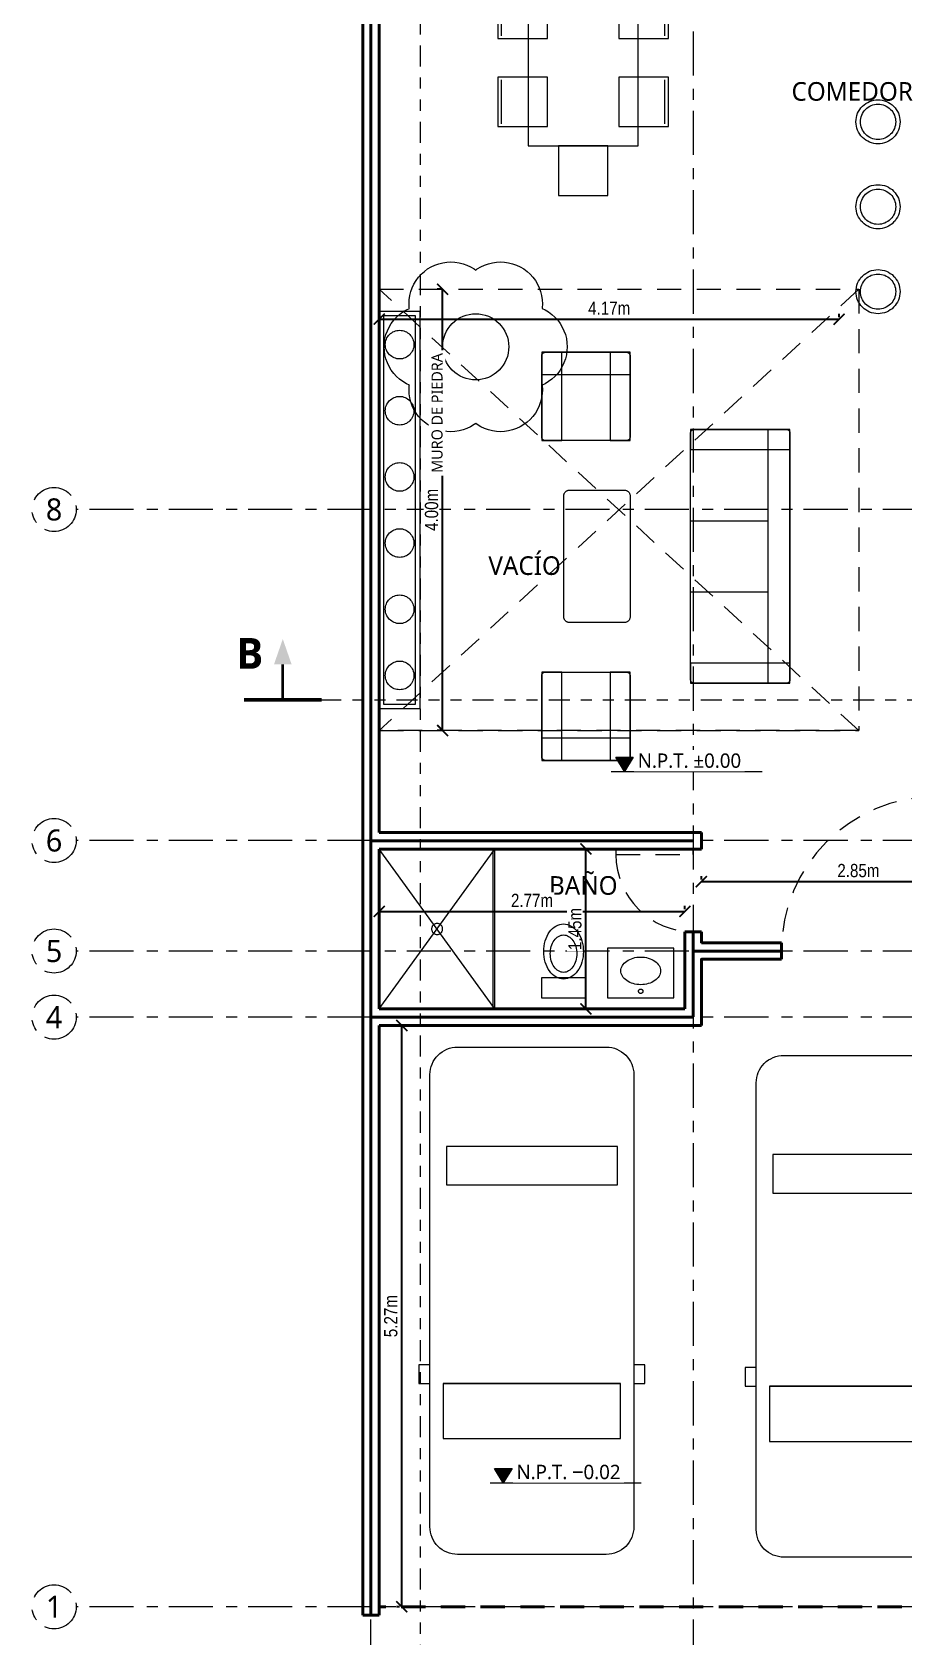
# Model space of a CAD drawing. Header units: metres. Extents: x 28.9 to 124.2, y -14.9 to 27.3.
# Drawn here: x 28.86 to 36.77, y -0.4 to 14.15 of the extents above; entities that cross this region are included whole.
import ezdxf
from ezdxf.enums import TextEntityAlignment as Align

# ---------------------------------------------------------------- set-up
doc = ezdxf.new("R2010")
doc.units = ezdxf.units.M
for name, pattern in [('EJE', [0.6, 0.4, -0.08, 0, -0.12]), ('PHANTOM', [6.35, 3.175, -0.635, 0.635, -0.635, 0.635, -0.635]), ('VACIO', [0.36, 0.22, -0.14])]:
    doc.linetypes.add(name, pattern=pattern)
for name, color, linetype, lineweight in [('001_Muros', 7, 'Continuous', 40), ('002_EjesVerticales', 8, 'EJE', 9), ('004_Vacios', 7, 'VACIO', 18), ('006_Mobiliario', 6, 'Continuous', 18), ('007_Textos', 7, 'Continuous', 18), ('008_Cotas', 8, 'Continuous', 13), ('011_Puertas', 7, 'VACIO', 18), ('016_Niveles', 7, 'Continuous', 18), ('017_LineaDeCorte', 1, 'Continuous', 30)]:
    doc.layers.add(name, color=color, linetype=linetype, lineweight=lineweight)
doc.styles.add('OpenSans', font='OpenSans-Regular.ttf')
doc.styles.add('OpenSans-SemiBold', font='OpenSans-SemiBold.ttf')
doc.styles.add('OpenSansCondensed-Light', font='OpenSansCondensed-Light.ttf')
doc.dimstyles.new('EZDXF', dxfattribs={"dimtxt": 0.25, "dimasz": 0.175, "dimexe": 0.375, "dimexo": 0.125, "dimgap": 0.1, "dimtad": 1, "dimzin": 4, "dimtxsty": 'OpenSansCondensed-Light', "dimblk": 'ARCHTICK', "dimcen": 2.5, "dimazin": 1, "dimtfac": 0.5, "dimtmove": 2, "dimatfit": 3})

# ---------------------------------------------------------------- blocks, each defined once
blk = doc.blocks.new('EJE')
at = {"color": 0}
blk.add_circle((0, 0), 0.2, dxfattribs=at)
at = {"color": 0, "style": 'OpenSans'}
blk.add_attdef('EJE', text='', height=0.2, dxfattribs=at).set_placement((0, 0), align=Align.MIDDLE_CENTER)
blk = doc.blocks.new('MOB_AUTO_185x460')
at = {"color": 0, "lineweight": -2}
for points in [[(0.925, -2.05), (0.924, -2.075), (0.92, -2.099), (0.914, -2.123), (0.906, -2.146), (0.895, -2.168), (0.883, -2.189), (0.868, -2.209), (0.852, -2.227), (0.834, -2.243), (0.814, -2.258), (0.793, -2.27), (0.771, -2.281), (0.748, -2.289), (0.724, -2.295), (0.7, -2.299), (0.675, -2.3), (-0.675, -2.3), (-0.7, -2.299), (-0.724, -2.295), (-0.748, -2.289), (-0.771, -2.281), (-0.793, -2.27), (-0.814, -2.258), (-0.834, -2.243), (-0.852, -2.227), (-0.868, -2.209), (-0.883, -2.189), (-0.895, -2.168), (-0.906, -2.146), (-0.914, -2.123), (-0.92, -2.099), (-0.924, -2.075), (-0.925, -2.05), (-0.925, 2.05), (-0.924, 2.075), (-0.92, 2.099), (-0.914, 2.123), (-0.906, 2.146), (-0.895, 2.168), (-0.883, 2.189), (-0.868, 2.209), (-0.852, 2.227), (-0.834, 2.243), (-0.814, 2.258), (-0.793, 2.27), (-0.771, 2.281), (-0.748, 2.289), (-0.724, 2.295), (-0.7, 2.299), (-0.675, 2.3), (0.675, 2.3), (0.7, 2.299), (0.724, 2.295), (0.748, 2.289), (0.771, 2.281), (0.793, 2.27), (0.814, 2.258), (0.834, 2.243), (0.852, 2.227), (0.868, 2.209), (0.883, 2.189), (0.895, 2.168), (0.906, 2.146), (0.914, 2.123), (0.92, 2.099), (0.924, 2.075), (0.925, 2.05)], [(0.775, 1.05), (0.775, 1.4), (-0.775, 1.4), (-0.775, 1.05)], [(-0.925, -0.75), (-0.925, -0.58), (-1.025, -0.58), (-1.025, -0.75)], [(1.025, -0.75), (1.025, -0.58), (0.925, -0.58), (0.925, -0.75)], [(0.805, -1.25), (0.805, -0.75), (-0.805, -0.75), (-0.805, -1.25)]]:
    blk.add_lwpolyline(points, close=True, dxfattribs=at)
blk.add_lwpolyline([(-0.805, -0.75), (0.805, -0.75)], dxfattribs=at)
blk = doc.blocks.new('MOB_AUTO_185x455')
at = {"color": 0, "lineweight": -2}
for points in [[(0.925, -2.025), (0.924, -2.05), (0.92, -2.074), (0.914, -2.098), (0.906, -2.121), (0.895, -2.143), (0.883, -2.164), (0.868, -2.184), (0.852, -2.202), (0.834, -2.218), (0.814, -2.233), (0.793, -2.245), (0.771, -2.256), (0.748, -2.264), (0.724, -2.27), (0.7, -2.274), (0.675, -2.275), (-0.675, -2.275), (-0.7, -2.274), (-0.724, -2.27), (-0.748, -2.264), (-0.771, -2.256), (-0.793, -2.245), (-0.814, -2.233), (-0.834, -2.218), (-0.852, -2.202), (-0.868, -2.184), (-0.883, -2.164), (-0.895, -2.143), (-0.906, -2.121), (-0.914, -2.098), (-0.92, -2.074), (-0.924, -2.05), (-0.925, -2.025), (-0.925, 2.025), (-0.924, 2.05), (-0.92, 2.074), (-0.914, 2.098), (-0.906, 2.121), (-0.895, 2.143), (-0.883, 2.164), (-0.868, 2.184), (-0.852, 2.202), (-0.834, 2.218), (-0.814, 2.233), (-0.793, 2.245), (-0.771, 2.256), (-0.748, 2.264), (-0.724, 2.27), (-0.7, 2.274), (-0.675, 2.275), (0.675, 2.275), (0.7, 2.274), (0.724, 2.27), (0.748, 2.264), (0.771, 2.256), (0.793, 2.245), (0.814, 2.233), (0.834, 2.218), (0.852, 2.202), (0.868, 2.184), (0.883, 2.164), (0.895, 2.143), (0.906, 2.121), (0.914, 2.098), (0.92, 2.074), (0.924, 2.05), (0.925, 2.025)], [(0.775, 1.025), (0.775, 1.375), (-0.775, 1.375), (-0.775, 1.025)], [(-0.925, -0.725), (-0.925, -0.555), (-1.025, -0.555), (-1.025, -0.725)], [(1.025, -0.725), (1.025, -0.555), (0.925, -0.555), (0.925, -0.725)], [(0.805, -1.225), (0.805, -0.725), (-0.805, -0.725), (-0.805, -1.225)]]:
    blk.add_lwpolyline(points, close=True, dxfattribs=at)
blk.add_lwpolyline([(-0.805, -0.725), (0.805, -0.725)], dxfattribs=at)
blk = doc.blocks.new('MOB_SOFA_230x90')
at = {"color": 0, "lineweight": -2}
for points in [[(1.15, -0.42), (1.15, -0.423), (1.149, -0.426), (1.149, -0.429), (1.148, -0.431), (1.146, -0.434), (1.145, -0.437), (1.143, -0.439), (1.141, -0.441), (1.139, -0.443), (1.137, -0.445), (1.134, -0.446), (1.131, -0.448), (1.129, -0.449), (1.126, -0.449), (1.123, -0.45), (1.12, -0.45), (-1.12, -0.45), (-1.123, -0.45), (-1.126, -0.449), (-1.129, -0.449), (-1.131, -0.448), (-1.134, -0.446), (-1.137, -0.445), (-1.139, -0.443), (-1.141, -0.441), (-1.143, -0.439), (-1.145, -0.437), (-1.146, -0.434), (-1.148, -0.431), (-1.149, -0.429), (-1.149, -0.426), (-1.15, -0.423), (-1.15, -0.42), (-1.15, 0.42), (-1.15, 0.423), (-1.149, 0.426), (-1.149, 0.429), (-1.148, 0.431), (-1.146, 0.434), (-1.145, 0.437), (-1.143, 0.439), (-1.141, 0.441), (-1.139, 0.443), (-1.137, 0.445), (-1.134, 0.446), (-1.131, 0.448), (-1.129, 0.449), (-1.126, 0.449), (-1.123, 0.45), (-1.12, 0.45), (1.12, 0.45), (1.123, 0.45), (1.126, 0.449), (1.129, 0.449), (1.131, 0.448), (1.134, 0.446), (1.137, 0.445), (1.139, 0.443), (1.141, 0.441), (1.143, 0.439), (1.145, 0.437), (1.146, 0.434), (1.148, 0.431), (1.149, 0.429), (1.149, 0.426), (1.15, 0.423), (1.15, 0.42)], [(1.15, 0.25), (1.15, 0.45), (-1.15, 0.45), (-1.15, 0.25)], [(-0.97, -0.45), (-0.97, 0.45), (-1.15, 0.45), (-1.15, -0.45)], [(1.15, -0.45), (1.15, 0.45), (0.97, 0.45), (0.97, -0.45)]]:
    blk.add_lwpolyline(points, close=True, dxfattribs=at)
for points in [[(-0.323, -0.45), (-0.323, 0.25)], [(0.323, -0.45), (0.323, 0.25)]]:
    blk.add_lwpolyline(points, dxfattribs=at)
blk = doc.blocks.new('MOB_MESA_C_120x60')
at = {"color": 0, "lineweight": -2}
blk.add_lwpolyline([(0.6, -0.25), (0.6, -0.255), (0.599, -0.26), (0.598, -0.265), (0.596, -0.269), (0.594, -0.274), (0.592, -0.278), (0.589, -0.282), (0.585, -0.285), (0.582, -0.289), (0.578, -0.292), (0.574, -0.294), (0.569, -0.296), (0.565, -0.298), (0.56, -0.299), (0.555, -0.3), (0.55, -0.3), (-0.55, -0.3), (-0.555, -0.3), (-0.56, -0.299), (-0.565, -0.298), (-0.569, -0.296), (-0.574, -0.294), (-0.578, -0.292), (-0.582, -0.289), (-0.585, -0.285), (-0.589, -0.282), (-0.592, -0.278), (-0.594, -0.274), (-0.596, -0.269), (-0.598, -0.265), (-0.599, -0.26), (-0.6, -0.255), (-0.6, -0.25), (-0.6, 0.25), (-0.6, 0.255), (-0.599, 0.26), (-0.598, 0.265), (-0.596, 0.269), (-0.594, 0.274), (-0.592, 0.278), (-0.589, 0.282), (-0.585, 0.285), (-0.582, 0.289), (-0.578, 0.292), (-0.574, 0.294), (-0.569, 0.296), (-0.565, 0.298), (-0.56, 0.299), (-0.555, 0.3), (-0.55, 0.3), (0.55, 0.3), (0.555, 0.3), (0.56, 0.299), (0.565, 0.298), (0.569, 0.296), (0.574, 0.294), (0.578, 0.292), (0.582, 0.289), (0.585, 0.285), (0.589, 0.282), (0.592, 0.278), (0.594, 0.274), (0.596, 0.269), (0.598, 0.265), (0.599, 0.26), (0.6, 0.255), (0.6, 0.25)], close=True, dxfattribs=at)
blk = doc.blocks.new('MOB_SILLON_80x80')
at = {"color": 0, "lineweight": -2}
for points in [[(0.4, -0.37), (0.4, -0.373), (0.399, -0.376), (0.399, -0.379), (0.398, -0.381), (0.396, -0.384), (0.395, -0.387), (0.393, -0.389), (0.391, -0.391), (0.389, -0.393), (0.387, -0.395), (0.384, -0.396), (0.381, -0.398), (0.379, -0.399), (0.376, -0.399), (0.373, -0.4), (0.37, -0.4), (-0.37, -0.4), (-0.373, -0.4), (-0.376, -0.399), (-0.379, -0.399), (-0.381, -0.398), (-0.384, -0.396), (-0.387, -0.395), (-0.389, -0.393), (-0.391, -0.391), (-0.393, -0.389), (-0.395, -0.387), (-0.396, -0.384), (-0.398, -0.381), (-0.399, -0.379), (-0.399, -0.376), (-0.4, -0.373), (-0.4, -0.37), (-0.4, 0.37), (-0.4, 0.373), (-0.399, 0.376), (-0.399, 0.379), (-0.398, 0.381), (-0.396, 0.384), (-0.395, 0.387), (-0.393, 0.389), (-0.391, 0.391), (-0.389, 0.393), (-0.387, 0.395), (-0.384, 0.396), (-0.381, 0.398), (-0.379, 0.399), (-0.376, 0.399), (-0.373, 0.4), (-0.37, 0.4), (0.37, 0.4), (0.373, 0.4), (0.376, 0.399), (0.379, 0.399), (0.381, 0.398), (0.384, 0.396), (0.387, 0.395), (0.389, 0.393), (0.391, 0.391), (0.393, 0.389), (0.395, 0.387), (0.396, 0.384), (0.398, 0.381), (0.399, 0.379), (0.399, 0.376), (0.4, 0.373), (0.4, 0.37)], [(0.4, 0.2), (0.4, 0.4), (-0.4, 0.4), (-0.4, 0.2)], [(-0.22, -0.4), (-0.22, 0.4), (-0.4, 0.4), (-0.4, -0.4)], [(0.4, -0.4), (0.4, 0.4), (0.22, 0.4), (0.22, -0.4)]]:
    blk.add_lwpolyline(points, close=True, dxfattribs=at)
blk = doc.blocks.new('MOB_ARBOL_INT_60x60')
at = {"color": 0, "lineweight": -2}
blk.add_lwpolyline([(0.598, -0.464), (0.589, -0.5), (0.576, -0.535), (0.56, -0.569), (0.541, -0.601), (0.519, -0.631), (0.494, -0.658), (0.466, -0.683), (0.436, -0.706), (0.404, -0.725), (0.37, -0.741), (0.335, -0.753), (0.299, -0.762), (0.262, -0.768), (0.225, -0.77), (0.188, -0.768), (0.151, -0.762), (0.115, -0.753), (0.08, -0.741), (0.046, -0.725), (0.014, -0.706), (0, -0.695), (-0.014, -0.706), (-0.046, -0.725), (-0.08, -0.741), (-0.115, -0.753), (-0.151, -0.762), (-0.188, -0.768), (-0.225, -0.77), (-0.262, -0.768), (-0.299, -0.762), (-0.335, -0.753), (-0.37, -0.741), (-0.404, -0.725), (-0.436, -0.706), (-0.466, -0.683), (-0.494, -0.658), (-0.519, -0.631), (-0.541, -0.601), (-0.56, -0.569), (-0.576, -0.535), (-0.589, -0.5), (-0.598, -0.464), (-0.603, -0.427), (-0.605, -0.39), (-0.603, -0.352), (-0.602, -0.348), (-0.629, -0.335), (-0.661, -0.316), (-0.691, -0.294), (-0.719, -0.269), (-0.744, -0.241), (-0.766, -0.211), (-0.785, -0.179), (-0.801, -0.145), (-0.814, -0.11), (-0.823, -0.074), (-0.828, -0.037), (-0.83, 0), (-0.828, 0.037), (-0.823, 0.074), (-0.814, 0.11), (-0.801, 0.145), (-0.785, 0.179), (-0.766, 0.211), (-0.744, 0.241), (-0.719, 0.269), (-0.691, 0.294), (-0.661, 0.316), (-0.629, 0.335), (-0.602, 0.348), (-0.603, 0.352), (-0.605, 0.39), (-0.603, 0.427), (-0.598, 0.464), (-0.589, 0.5), (-0.576, 0.535), (-0.56, 0.569), (-0.541, 0.601), (-0.519, 0.631), (-0.494, 0.658), (-0.466, 0.683), (-0.436, 0.706), (-0.404, 0.725), (-0.37, 0.741), (-0.335, 0.753), (-0.299, 0.762), (-0.262, 0.768), (-0.225, 0.77), (-0.188, 0.768), (-0.151, 0.762), (-0.115, 0.753), (-0.08, 0.741), (-0.046, 0.725), (-0.014, 0.706), (0, 0.695), (0.014, 0.706), (0.046, 0.725), (0.08, 0.741), (0.115, 0.753), (0.151, 0.762), (0.188, 0.768), (0.225, 0.77), (0.262, 0.768), (0.299, 0.762), (0.335, 0.753), (0.37, 0.741), (0.404, 0.725), (0.436, 0.706), (0.466, 0.683), (0.494, 0.658), (0.519, 0.631), (0.541, 0.601), (0.56, 0.569), (0.576, 0.535), (0.589, 0.5), (0.598, 0.464), (0.603, 0.427), (0.605, 0.39), (0.603, 0.352), (0.602, 0.348), (0.629, 0.335), (0.661, 0.316), (0.691, 0.294), (0.719, 0.269), (0.744, 0.241), (0.766, 0.211), (0.785, 0.179), (0.801, 0.145), (0.814, 0.11), (0.823, 0.074), (0.828, 0.037), (0.83, 0), (0.828, -0.037), (0.823, -0.074), (0.814, -0.11), (0.801, -0.145), (0.785, -0.179), (0.766, -0.211), (0.744, -0.241), (0.719, -0.269), (0.691, -0.294), (0.661, -0.316), (0.629, -0.335), (0.602, -0.348), (0.603, -0.352), (0.605, -0.39), (0.603, -0.427), (0.598, -0.464)], dxfattribs=at)
blk.add_lwpolyline([(0.3, 0), (0.299, -0.029), (0.294, -0.059), (0.287, -0.087), (0.277, -0.115), (0.265, -0.141), (0.249, -0.167), (0.232, -0.19), (0.212, -0.212), (0.19, -0.232), (0.167, -0.249), (0.141, -0.265), (0.115, -0.277), (0.087, -0.287), (0.059, -0.294), (0.029, -0.299), (0, -0.3), (-0.029, -0.299), (-0.059, -0.294), (-0.087, -0.287), (-0.115, -0.277), (-0.141, -0.265), (-0.167, -0.249), (-0.19, -0.232), (-0.212, -0.212), (-0.232, -0.19), (-0.249, -0.167), (-0.265, -0.141), (-0.277, -0.115), (-0.287, -0.087), (-0.294, -0.059), (-0.299, -0.029), (-0.3, 0), (-0.299, 0.029), (-0.294, 0.059), (-0.287, 0.087), (-0.277, 0.115), (-0.265, 0.141), (-0.249, 0.167), (-0.232, 0.19), (-0.212, 0.212), (-0.19, 0.232), (-0.167, 0.249), (-0.141, 0.265), (-0.115, 0.277), (-0.087, 0.287), (-0.059, 0.294), (-0.029, 0.299), (0, 0.3), (0.029, 0.299), (0.059, 0.294), (0.087, 0.287), (0.115, 0.277), (0.141, 0.265), (0.167, 0.249), (0.19, 0.232), (0.212, 0.212), (0.232, 0.19), (0.249, 0.167), (0.265, 0.141), (0.277, 0.115), (0.287, 0.087), (0.294, 0.059), (0.299, 0.029)], close=True, dxfattribs=at)
blk = doc.blocks.new('MOB_JARDINERA_360x37')
at = {"color": 0, "lineweight": -2}
for points in [[(1.8, -0.185), (1.8, 0.185), (-1.8, 0.185), (-1.8, -0.185)], [(1.76, -0.145), (1.76, 0.145), (-1.76, 0.145), (-1.76, -0.145)], [(-1.37, 0), (-1.371, -0.013), (-1.372, -0.025), (-1.376, -0.038), (-1.38, -0.05), (-1.385, -0.061), (-1.392, -0.072), (-1.4, -0.082), (-1.408, -0.092), (-1.418, -0.1), (-1.428, -0.108), (-1.439, -0.115), (-1.45, -0.12), (-1.462, -0.124), (-1.475, -0.128), (-1.487, -0.129), (-1.5, -0.13), (-1.513, -0.129), (-1.525, -0.128), (-1.538, -0.124), (-1.55, -0.12), (-1.561, -0.115), (-1.572, -0.108), (-1.582, -0.1), (-1.592, -0.092), (-1.6, -0.082), (-1.608, -0.072), (-1.615, -0.061), (-1.62, -0.05), (-1.624, -0.038), (-1.628, -0.025), (-1.629, -0.013), (-1.63, 0), (-1.629, 0.013), (-1.628, 0.025), (-1.624, 0.038), (-1.62, 0.05), (-1.615, 0.061), (-1.608, 0.072), (-1.6, 0.082), (-1.592, 0.092), (-1.582, 0.1), (-1.572, 0.108), (-1.561, 0.115), (-1.55, 0.12), (-1.538, 0.124), (-1.525, 0.128), (-1.513, 0.129), (-1.5, 0.13), (-1.487, 0.129), (-1.475, 0.128), (-1.462, 0.124), (-1.45, 0.12), (-1.439, 0.115), (-1.428, 0.108), (-1.418, 0.1), (-1.408, 0.092), (-1.4, 0.082), (-1.392, 0.072), (-1.385, 0.061), (-1.38, 0.05), (-1.376, 0.038), (-1.372, 0.025), (-1.371, 0.013)], [(-0.77, 0), (-0.771, -0.013), (-0.772, -0.025), (-0.776, -0.038), (-0.78, -0.05), (-0.785, -0.061), (-0.792, -0.072), (-0.8, -0.082), (-0.808, -0.092), (-0.818, -0.1), (-0.828, -0.108), (-0.839, -0.115), (-0.85, -0.12), (-0.862, -0.124), (-0.875, -0.128), (-0.887, -0.129), (-0.9, -0.13), (-0.913, -0.129), (-0.925, -0.128), (-0.938, -0.124), (-0.95, -0.12), (-0.961, -0.115), (-0.972, -0.108), (-0.982, -0.1), (-0.992, -0.092), (-1, -0.082), (-1.008, -0.072), (-1.015, -0.061), (-1.02, -0.05), (-1.024, -0.038), (-1.028, -0.025), (-1.029, -0.013), (-1.03, 0), (-1.029, 0.013), (-1.028, 0.025), (-1.024, 0.038), (-1.02, 0.05), (-1.015, 0.061), (-1.008, 0.072), (-1, 0.082), (-0.992, 0.092), (-0.982, 0.1), (-0.972, 0.108), (-0.961, 0.115), (-0.95, 0.12), (-0.938, 0.124), (-0.925, 0.128), (-0.913, 0.129), (-0.9, 0.13), (-0.887, 0.129), (-0.875, 0.128), (-0.862, 0.124), (-0.85, 0.12), (-0.839, 0.115), (-0.828, 0.108), (-0.818, 0.1), (-0.808, 0.092), (-0.8, 0.082), (-0.792, 0.072), (-0.785, 0.061), (-0.78, 0.05), (-0.776, 0.038), (-0.772, 0.025), (-0.771, 0.013)], [(-0.17, 0), (-0.171, -0.013), (-0.172, -0.025), (-0.176, -0.038), (-0.18, -0.05), (-0.185, -0.061), (-0.192, -0.072), (-0.2, -0.082), (-0.208, -0.092), (-0.218, -0.1), (-0.228, -0.108), (-0.239, -0.115), (-0.25, -0.12), (-0.262, -0.124), (-0.275, -0.128), (-0.287, -0.129), (-0.3, -0.13), (-0.313, -0.129), (-0.325, -0.128), (-0.338, -0.124), (-0.35, -0.12), (-0.361, -0.115), (-0.372, -0.108), (-0.382, -0.1), (-0.392, -0.092), (-0.4, -0.082), (-0.408, -0.072), (-0.415, -0.061), (-0.42, -0.05), (-0.424, -0.038), (-0.428, -0.025), (-0.429, -0.013), (-0.43, 0), (-0.429, 0.013), (-0.428, 0.025), (-0.424, 0.038), (-0.42, 0.05), (-0.415, 0.061), (-0.408, 0.072), (-0.4, 0.082), (-0.392, 0.092), (-0.382, 0.1), (-0.372, 0.108), (-0.361, 0.115), (-0.35, 0.12), (-0.338, 0.124), (-0.325, 0.128), (-0.313, 0.129), (-0.3, 0.13), (-0.287, 0.129), (-0.275, 0.128), (-0.262, 0.124), (-0.25, 0.12), (-0.239, 0.115), (-0.228, 0.108), (-0.218, 0.1), (-0.208, 0.092), (-0.2, 0.082), (-0.192, 0.072), (-0.185, 0.061), (-0.18, 0.05), (-0.176, 0.038), (-0.172, 0.025), (-0.171, 0.013)], [(0.43, 0), (0.429, -0.013), (0.428, -0.025), (0.424, -0.038), (0.42, -0.05), (0.415, -0.061), (0.408, -0.072), (0.4, -0.082), (0.392, -0.092), (0.382, -0.1), (0.372, -0.108), (0.361, -0.115), (0.35, -0.12), (0.338, -0.124), (0.325, -0.128), (0.313, -0.129), (0.3, -0.13), (0.287, -0.129), (0.275, -0.128), (0.262, -0.124), (0.25, -0.12), (0.239, -0.115), (0.228, -0.108), (0.218, -0.1), (0.208, -0.092), (0.2, -0.082), (0.192, -0.072), (0.185, -0.061), (0.18, -0.05), (0.176, -0.038), (0.172, -0.025), (0.171, -0.013), (0.17, 0), (0.171, 0.013), (0.172, 0.025), (0.176, 0.038), (0.18, 0.05), (0.185, 0.061), (0.192, 0.072), (0.2, 0.082), (0.208, 0.092), (0.218, 0.1), (0.228, 0.108), (0.239, 0.115), (0.25, 0.12), (0.262, 0.124), (0.275, 0.128), (0.287, 0.129), (0.3, 0.13), (0.313, 0.129), (0.325, 0.128), (0.338, 0.124), (0.35, 0.12), (0.361, 0.115), (0.372, 0.108), (0.382, 0.1), (0.392, 0.092), (0.4, 0.082), (0.408, 0.072), (0.415, 0.061), (0.42, 0.05), (0.424, 0.038), (0.428, 0.025), (0.429, 0.013)], [(1.03, 0), (1.029, -0.013), (1.028, -0.025), (1.024, -0.038), (1.02, -0.05), (1.015, -0.061), (1.008, -0.072), (1, -0.082), (0.992, -0.092), (0.982, -0.1), (0.972, -0.108), (0.961, -0.115), (0.95, -0.12), (0.938, -0.124), (0.925, -0.128), (0.913, -0.129), (0.9, -0.13), (0.887, -0.129), (0.875, -0.128), (0.862, -0.124), (0.85, -0.12), (0.839, -0.115), (0.828, -0.108), (0.818, -0.1), (0.808, -0.092), (0.8, -0.082), (0.792, -0.072), (0.785, -0.061), (0.78, -0.05), (0.776, -0.038), (0.772, -0.025), (0.771, -0.013), (0.77, 0), (0.771, 0.013), (0.772, 0.025), (0.776, 0.038), (0.78, 0.05), (0.785, 0.061), (0.792, 0.072), (0.8, 0.082), (0.808, 0.092), (0.818, 0.1), (0.828, 0.108), (0.839, 0.115), (0.85, 0.12), (0.862, 0.124), (0.875, 0.128), (0.887, 0.129), (0.9, 0.13), (0.913, 0.129), (0.925, 0.128), (0.938, 0.124), (0.95, 0.12), (0.961, 0.115), (0.972, 0.108), (0.982, 0.1), (0.992, 0.092), (1, 0.082), (1.008, 0.072), (1.015, 0.061), (1.02, 0.05), (1.024, 0.038), (1.028, 0.025), (1.029, 0.013)], [(1.63, 0), (1.629, -0.013), (1.628, -0.025), (1.624, -0.038), (1.62, -0.05), (1.615, -0.061), (1.608, -0.072), (1.6, -0.082), (1.592, -0.092), (1.582, -0.1), (1.572, -0.108), (1.561, -0.115), (1.55, -0.12), (1.538, -0.124), (1.525, -0.128), (1.513, -0.129), (1.5, -0.13), (1.487, -0.129), (1.475, -0.128), (1.462, -0.124), (1.45, -0.12), (1.439, -0.115), (1.428, -0.108), (1.418, -0.1), (1.408, -0.092), (1.4, -0.082), (1.392, -0.072), (1.385, -0.061), (1.38, -0.05), (1.376, -0.038), (1.372, -0.025), (1.371, -0.013), (1.37, 0), (1.371, 0.013), (1.372, 0.025), (1.376, 0.038), (1.38, 0.05), (1.385, 0.061), (1.392, 0.072), (1.4, 0.082), (1.408, 0.092), (1.418, 0.1), (1.428, 0.108), (1.439, 0.115), (1.45, 0.12), (1.462, 0.124), (1.475, 0.128), (1.487, 0.129), (1.5, 0.13), (1.513, 0.129), (1.525, 0.128), (1.538, 0.124), (1.55, 0.12), (1.561, 0.115), (1.572, 0.108), (1.582, 0.1), (1.592, 0.092), (1.6, 0.082), (1.608, 0.072), (1.615, 0.061), (1.62, 0.05), (1.624, 0.038), (1.628, 0.025), (1.629, 0.013)]]:
    blk.add_lwpolyline(points, close=True, dxfattribs=at)
blk = doc.blocks.new('MOB_BANCO_40x40')
at = {"color": 0, "lineweight": -2}
for points in [[(0.2, 0), (0.199, -0.02), (0.196, -0.039), (0.191, -0.058), (0.185, -0.077), (0.176, -0.094), (0.166, -0.111), (0.155, -0.127), (0.141, -0.141), (0.127, -0.155), (0.111, -0.166), (0.094, -0.176), (0.077, -0.185), (0.058, -0.191), (0.039, -0.196), (0.02, -0.199), (0, -0.2), (-0.02, -0.199), (-0.039, -0.196), (-0.058, -0.191), (-0.077, -0.185), (-0.094, -0.176), (-0.111, -0.166), (-0.127, -0.155), (-0.141, -0.141), (-0.155, -0.127), (-0.166, -0.111), (-0.176, -0.094), (-0.185, -0.077), (-0.191, -0.058), (-0.196, -0.039), (-0.199, -0.02), (-0.2, 0), (-0.199, 0.02), (-0.196, 0.039), (-0.191, 0.058), (-0.185, 0.077), (-0.176, 0.094), (-0.166, 0.111), (-0.155, 0.127), (-0.141, 0.141), (-0.127, 0.155), (-0.111, 0.166), (-0.094, 0.176), (-0.077, 0.185), (-0.058, 0.191), (-0.039, 0.196), (-0.02, 0.199), (0, 0.2), (0.02, 0.199), (0.039, 0.196), (0.058, 0.191), (0.077, 0.185), (0.094, 0.176), (0.111, 0.166), (0.127, 0.155), (0.141, 0.141), (0.155, 0.127), (0.166, 0.111), (0.176, 0.094), (0.185, 0.077), (0.191, 0.058), (0.196, 0.039), (0.199, 0.02)], [(0.16, 0), (0.159, -0.016), (0.157, -0.031), (0.153, -0.046), (0.148, -0.061), (0.141, -0.075), (0.133, -0.089), (0.124, -0.102), (0.113, -0.113), (0.102, -0.124), (0.089, -0.133), (0.075, -0.141), (0.061, -0.148), (0.046, -0.153), (0.031, -0.157), (0.016, -0.159), (0, -0.16), (-0.016, -0.159), (-0.031, -0.157), (-0.046, -0.153), (-0.061, -0.148), (-0.075, -0.141), (-0.089, -0.133), (-0.102, -0.124), (-0.113, -0.113), (-0.124, -0.102), (-0.133, -0.089), (-0.141, -0.075), (-0.148, -0.061), (-0.153, -0.046), (-0.157, -0.031), (-0.159, -0.016), (-0.16, 0), (-0.159, 0.016), (-0.157, 0.031), (-0.153, 0.046), (-0.148, 0.061), (-0.141, 0.075), (-0.133, 0.089), (-0.124, 0.102), (-0.113, 0.113), (-0.102, 0.124), (-0.089, 0.133), (-0.075, 0.141), (-0.061, 0.148), (-0.046, 0.153), (-0.031, 0.157), (-0.016, 0.159), (0, 0.16), (0.016, 0.159), (0.031, 0.157), (0.046, 0.153), (0.061, 0.148), (0.075, 0.141), (0.089, 0.133), (0.102, 0.124), (0.113, 0.113), (0.124, 0.102), (0.133, 0.089), (0.141, 0.075), (0.148, 0.061), (0.153, 0.046), (0.157, 0.031), (0.159, 0.016)]]:
    blk.add_lwpolyline(points, close=True, dxfattribs=at)
blk = doc.blocks.new('MOB_COMEDOR8_200x330')
at = {"color": 0, "lineweight": -2}
for points in [[(0.225, 1.2), (0.225, 1.65), (-0.225, 1.65), (-0.225, 1.2)], [(0.5, -1.2), (0.5, 1.2), (-0.5, 1.2), (-0.5, -1.2)], [(-0.325, 0.575), (-0.325, 1.025), (-0.775, 1.025), (-0.775, 0.575)], [(0.775, 0.575), (0.775, 1.025), (0.325, 1.025), (0.325, 0.575)], [(-0.325, -0.225), (-0.325, 0.225), (-0.775, 0.225), (-0.775, -0.225)], [(0.775, -0.225), (0.775, 0.225), (0.325, 0.225), (0.325, -0.225)], [(-0.325, -1.025), (-0.325, -0.575), (-0.775, -0.575), (-0.775, -1.025)], [(0.775, -1.025), (0.775, -0.575), (0.325, -0.575), (0.325, -1.025)], [(0.225, -1.65), (0.225, -1.2), (-0.225, -1.2), (-0.225, -1.65)]]:
    blk.add_lwpolyline(points, close=True, dxfattribs=at)
for points in [[(-0.74, 0.6), (-0.74, 1)], [(0.74, 0.6), (0.74, 1)], [(-0.74, -0.2), (-0.74, 0.2)], [(0.74, -0.2), (0.74, 0.2)], [(-0.74, -1), (-0.74, -0.6)], [(0.74, -1), (0.74, -0.6)]]:
    blk.add_lwpolyline(points, dxfattribs=at)
blk = doc.blocks.new('_ARCHTICK')
at = {"color": 0, "linetype": 'ByBlock', "const_width": 0.15}
blk.add_lwpolyline([(-0.5, -0.5), (0.5, 0.5)], dxfattribs=at)
blk = doc.blocks.new('*D168')
at = {"color": 0, "transparency": 16777216}
for p, q in [((32.195, 5.146), (32.165, 5.146)), ((32.215, -0.125), (32.215, 5.146)), ((32.195, -0.125), (32.165, -0.125))]:
    blk.add_line(p, q, dxfattribs=at)
at = {"layer": 'Defpoints', "transparency": 16777216}
for p in [(32.215, 5.146), (32.215, -0.125), (32.215, -0.125)]:
    blk.add_point(p, dxfattribs=at)
at = {"layer": '008_Cotas', "color": 0, "transparency": 16777216, "xscale": 0.1, "yscale": 0.1}
for p, rotation in [((32.215, 5.146), 90), ((32.215, -0.125), 270)]:
    blk.add_blockref('_ARCHTICK', p, dxfattribs=dict(at, rotation=rotation))
at = {"layer": '008_Cotas', "color": 0, "transparency": 16777216, "insert": (32.115, 2.5105), "char_height": 0.12, "attachment_point": 5, "rotation": 90, "style": 'OpenSansCondensed-Light', "bg_fill": 3, "box_fill_scale": 1.1, "bg_fill_color": 0, "bg_fill_transparency": 0}
blk.add_mtext('5.27m', dxfattribs=at)
blk = doc.blocks.new('*D116')
at = {"color": 0, "transparency": 16777216}
for p, q in [((32.01, 6.2), (32.01, 6.23)), ((32.01, 6.18), (34.782, 6.18)), ((34.782, 6.2), (34.782, 6.23))]:
    blk.add_line(p, q, dxfattribs=at)
at = {"layer": 'Defpoints', "transparency": 16777216}
for p in [(32.01, 6.18), (32.01, 6.18), (34.782, 6.18)]:
    blk.add_point(p, dxfattribs=at)
at = {"layer": '008_Cotas', "color": 0, "transparency": 16777216, "xscale": 0.1, "yscale": 0.1, "rotation": 180}
blk.add_blockref('_ARCHTICK', (32.01, 6.18), dxfattribs=at)
at = {"layer": '008_Cotas', "color": 0, "transparency": 16777216, "xscale": 0.1, "yscale": 0.1}
blk.add_blockref('_ARCHTICK', (34.782, 6.18), dxfattribs=at)
at = {"layer": '008_Cotas', "color": 0, "transparency": 16777216, "insert": (33.396, 6.28), "char_height": 0.12, "attachment_point": 5, "style": 'OpenSansCondensed-Light', "bg_fill": 3, "box_fill_scale": 1.1, "bg_fill_color": 0, "bg_fill_transparency": 0}
blk.add_mtext('2.77m', dxfattribs=at)
blk = doc.blocks.new('*D117')
at = {"color": 0, "transparency": 16777216}
for p, q in [((33.865, 6.746), (33.835, 6.746)), ((33.885, 5.296), (33.885, 6.746)), ((33.865, 5.296), (33.835, 5.296))]:
    blk.add_line(p, q, dxfattribs=at)
at = {"layer": 'Defpoints', "transparency": 16777216}
for p in [(33.885, 6.746), (33.885, 5.296), (33.885, 5.296)]:
    blk.add_point(p, dxfattribs=at)
at = {"layer": '008_Cotas', "color": 0, "transparency": 16777216, "xscale": 0.1, "yscale": 0.1}
for p, rotation in [((33.885, 6.746), 90), ((33.885, 5.296), 270)]:
    blk.add_blockref('_ARCHTICK', p, dxfattribs=dict(at, rotation=rotation))
at = {"layer": '008_Cotas', "color": 0, "transparency": 16777216, "insert": (33.785, 6.021), "char_height": 0.12, "attachment_point": 5, "rotation": 90, "style": 'OpenSansCondensed-Light', "bg_fill": 3, "box_fill_scale": 1.1, "bg_fill_color": 0, "bg_fill_transparency": 0}
blk.add_mtext('1.45m', dxfattribs=at)
blk = doc.blocks.new('*D118')
at = {"color": 0, "transparency": 16777216}
for p, q in [((34.932, 6.47), (34.932, 6.5)), ((34.932, 6.45), (37.782, 6.45)), ((37.782, 6.47), (37.782, 6.5))]:
    blk.add_line(p, q, dxfattribs=at)
at = {"layer": 'Defpoints', "transparency": 16777216}
for p in [(34.932, 6.45), (34.932, 6.45), (37.782, 6.45)]:
    blk.add_point(p, dxfattribs=at)
at = {"layer": '008_Cotas', "color": 0, "transparency": 16777216, "xscale": 0.1, "yscale": 0.1, "rotation": 180}
blk.add_blockref('_ARCHTICK', (34.932, 6.45), dxfattribs=at)
at = {"layer": '008_Cotas', "color": 0, "transparency": 16777216, "xscale": 0.1, "yscale": 0.1}
blk.add_blockref('_ARCHTICK', (37.782, 6.45), dxfattribs=at)
at = {"layer": '008_Cotas', "color": 0, "transparency": 16777216, "insert": (36.357, 6.55), "char_height": 0.12, "attachment_point": 5, "style": 'OpenSansCondensed-Light', "bg_fill": 3, "box_fill_scale": 1.1, "bg_fill_color": 0, "bg_fill_transparency": 0}
blk.add_mtext('2.85m', dxfattribs=at)
blk = doc.blocks.new('*D119')
at = {"color": 0, "transparency": 16777216}
for p, q in [((32.01, 11.57), (32.01, 11.6)), ((32.01, 11.55), (36.182, 11.55)), ((36.182, 11.57), (36.182, 11.6))]:
    blk.add_line(p, q, dxfattribs=at)
at = {"layer": 'Defpoints', "transparency": 16777216}
for p in [(32.01, 11.55), (32.01, 11.55), (36.182, 11.55)]:
    blk.add_point(p, dxfattribs=at)
at = {"layer": '008_Cotas', "color": 0, "transparency": 16777216, "xscale": 0.1, "yscale": 0.1, "rotation": 180}
blk.add_blockref('_ARCHTICK', (32.01, 11.55), dxfattribs=at)
at = {"layer": '008_Cotas', "color": 0, "transparency": 16777216, "xscale": 0.1, "yscale": 0.1}
blk.add_blockref('_ARCHTICK', (36.182, 11.55), dxfattribs=at)
at = {"layer": '008_Cotas', "color": 0, "transparency": 16777216, "insert": (34.096, 11.65), "char_height": 0.12, "attachment_point": 5, "style": 'OpenSansCondensed-Light', "bg_fill": 3, "box_fill_scale": 1.1, "bg_fill_color": 0, "bg_fill_transparency": 0}
blk.add_mtext('4.17m', dxfattribs=at)
blk = doc.blocks.new('*D120')
at = {"color": 0, "transparency": 16777216}
for p, q in [((32.565, 11.821), (32.535, 11.821)), ((32.585, 7.821), (32.585, 11.821)), ((32.565, 7.821), (32.535, 7.821))]:
    blk.add_line(p, q, dxfattribs=at)
at = {"layer": 'Defpoints', "transparency": 16777216}
for p in [(32.585, 11.821), (32.585, 7.821), (32.585, 7.821)]:
    blk.add_point(p, dxfattribs=at)
at = {"layer": '008_Cotas', "color": 0, "transparency": 16777216, "xscale": 0.1, "yscale": 0.1}
for p, rotation in [((32.585, 11.821), 90), ((32.585, 7.821), 270)]:
    blk.add_blockref('_ARCHTICK', p, dxfattribs=dict(at, rotation=rotation))
at = {"layer": '008_Cotas', "color": 0, "transparency": 16777216, "insert": (32.485, 9.821), "char_height": 0.12, "attachment_point": 5, "rotation": 90, "style": 'OpenSansCondensed-Light', "bg_fill": 3, "box_fill_scale": 1.1, "bg_fill_color": 0, "bg_fill_transparency": 0}
blk.add_mtext('4.00m', dxfattribs=at)
blk = doc.blocks.new('MOB_LAVABO_60x45')
at = {"color": 0, "lineweight": -2}
for points in [[(0.3, -0.225), (0.3, 0.225), (-0.3, 0.225), (-0.3, -0.225)], [(0.02, 0.165), (0.02, 0.163), (0.02, 0.161), (0.019, 0.159), (0.018, 0.157), (0.018, 0.156), (0.017, 0.154), (0.015, 0.152), (0.014, 0.151), (0.013, 0.15), (0.011, 0.148), (0.009, 0.147), (0.008, 0.147), (0.006, 0.146), (0.004, 0.145), (0.002, 0.145), (0, 0.145), (-0.002, 0.145), (-0.004, 0.145), (-0.006, 0.146), (-0.008, 0.147), (-0.009, 0.147), (-0.011, 0.148), (-0.013, 0.15), (-0.014, 0.151), (-0.015, 0.152), (-0.017, 0.154), (-0.018, 0.156), (-0.018, 0.157), (-0.019, 0.159), (-0.02, 0.161), (-0.02, 0.163), (-0.02, 0.165), (-0.02, 0.167), (-0.02, 0.169), (-0.019, 0.171), (-0.018, 0.173), (-0.018, 0.174), (-0.017, 0.176), (-0.015, 0.178), (-0.014, 0.179), (-0.013, 0.18), (-0.011, 0.182), (-0.009, 0.183), (-0.008, 0.183), (-0.006, 0.184), (-0.004, 0.185), (-0.002, 0.185), (0, 0.185), (0.002, 0.185), (0.004, 0.185), (0.006, 0.184), (0.008, 0.183), (0.009, 0.183), (0.011, 0.182), (0.013, 0.18), (0.014, 0.179), (0.015, 0.178), (0.017, 0.176), (0.018, 0.174), (0.018, 0.173), (0.019, 0.171), (0.02, 0.169), (0.02, 0.167)], [(0.18, -0.02), (0.179, -0.032), (0.177, -0.044), (0.172, -0.056), (0.166, -0.068), (0.159, -0.079), (0.15, -0.089), (0.139, -0.099), (0.127, -0.108), (0.114, -0.117), (0.1, -0.124), (0.085, -0.13), (0.069, -0.135), (0.052, -0.14), (0.035, -0.143), (0.018, -0.144), (0, -0.145), (-0.018, -0.144), (-0.035, -0.143), (-0.052, -0.14), (-0.069, -0.135), (-0.085, -0.13), (-0.1, -0.124), (-0.114, -0.117), (-0.127, -0.108), (-0.139, -0.099), (-0.15, -0.089), (-0.159, -0.079), (-0.166, -0.068), (-0.172, -0.056), (-0.177, -0.044), (-0.179, -0.032), (-0.18, -0.02), (-0.179, -0.008), (-0.177, 0.004), (-0.172, 0.016), (-0.166, 0.028), (-0.159, 0.039), (-0.15, 0.049), (-0.139, 0.059), (-0.127, 0.068), (-0.114, 0.077), (-0.1, 0.084), (-0.085, 0.09), (-0.069, 0.095), (-0.052, 0.1), (-0.035, 0.103), (-0.018, 0.104), (0, 0.105), (0.018, 0.104), (0.035, 0.103), (0.052, 0.1), (0.069, 0.095), (0.085, 0.09), (0.1, 0.084), (0.114, 0.077), (0.127, 0.068), (0.139, 0.059), (0.15, 0.049), (0.159, 0.039), (0.166, 0.028), (0.172, 0.016), (0.177, 0.004), (0.179, -0.008)]]:
    blk.add_lwpolyline(points, close=True, dxfattribs=at)
blk = doc.blocks.new('MOB_WC_40x70')
at = {"color": 0, "lineweight": -2}
for points in [[(0.2, 0.17), (0.2, 0.35), (-0.2, 0.35), (-0.2, 0.17)], [(0.18, -0.07), (0.179, -0.095), (0.177, -0.119), (0.172, -0.143), (0.166, -0.166), (0.159, -0.188), (0.15, -0.209), (0.139, -0.229), (0.127, -0.247), (0.114, -0.263), (0.1, -0.278), (0.085, -0.29), (0.069, -0.301), (0.052, -0.309), (0.035, -0.315), (0.018, -0.319), (0, -0.32), (-0.018, -0.319), (-0.035, -0.315), (-0.052, -0.309), (-0.069, -0.301), (-0.085, -0.29), (-0.1, -0.278), (-0.114, -0.263), (-0.127, -0.247), (-0.139, -0.229), (-0.15, -0.209), (-0.159, -0.188), (-0.166, -0.166), (-0.172, -0.143), (-0.177, -0.119), (-0.179, -0.095), (-0.18, -0.07), (-0.179, -0.045), (-0.177, -0.021), (-0.172, 0.003), (-0.166, 0.026), (-0.159, 0.048), (-0.15, 0.069), (-0.139, 0.089), (-0.127, 0.107), (-0.114, 0.123), (-0.1, 0.138), (-0.085, 0.15), (-0.069, 0.161), (-0.052, 0.169), (-0.035, 0.175), (-0.018, 0.179), (0, 0.18), (0.018, 0.179), (0.035, 0.175), (0.052, 0.169), (0.069, 0.161), (0.085, 0.15), (0.1, 0.138), (0.114, 0.123), (0.127, 0.107), (0.139, 0.089), (0.15, 0.069), (0.159, 0.048), (0.166, 0.026), (0.172, 0.003), (0.177, -0.021), (0.179, -0.045)], [(0.12, -0.05), (0.119, -0.067), (0.118, -0.083), (0.115, -0.099), (0.111, -0.115), (0.106, -0.13), (0.1, -0.144), (0.093, -0.158), (0.085, -0.17), (0.076, -0.181), (0.067, -0.191), (0.057, -0.2), (0.046, -0.207), (0.035, -0.213), (0.023, -0.217), (0.012, -0.219), (0, -0.22), (-0.012, -0.219), (-0.023, -0.217), (-0.035, -0.213), (-0.046, -0.207), (-0.057, -0.2), (-0.067, -0.191), (-0.076, -0.181), (-0.085, -0.17), (-0.093, -0.158), (-0.1, -0.144), (-0.106, -0.13), (-0.111, -0.115), (-0.115, -0.099), (-0.118, -0.083), (-0.119, -0.067), (-0.12, -0.05), (-0.119, -0.033), (-0.118, -0.017), (-0.115, -0.001), (-0.111, 0.015), (-0.106, 0.03), (-0.1, 0.044), (-0.093, 0.058), (-0.085, 0.07), (-0.076, 0.081), (-0.067, 0.091), (-0.057, 0.1), (-0.046, 0.107), (-0.035, 0.113), (-0.023, 0.117), (-0.012, 0.119), (0, 0.12), (0.012, 0.119), (0.023, 0.117), (0.035, 0.113), (0.046, 0.107), (0.057, 0.1), (0.067, 0.091), (0.076, 0.081), (0.085, 0.07), (0.093, 0.058), (0.1, 0.044), (0.106, 0.03), (0.111, 0.015), (0.115, -0.001), (0.118, -0.017), (0.119, -0.033)]]:
    blk.add_lwpolyline(points, close=True, dxfattribs=at)
blk = doc.blocks.new('MOB_REGADERA_145x105')
for points in [[(0.725, -0.525), (0.725, 0.525), (-0.725, 0.525), (-0.725, -0.525)], [(0.05, 0), (0.05, 0.005), (0.049, 0.01), (0.048, 0.015), (0.046, 0.019), (0.044, 0.024), (0.042, 0.028), (0.039, 0.032), (0.035, 0.035), (0.032, 0.039), (0.028, 0.042), (0.024, 0.044), (0.019, 0.046), (0.015, 0.048), (0.01, 0.049), (0.005, 0.05), (0, 0.05), (-0.005, 0.05), (-0.01, 0.049), (-0.015, 0.048), (-0.019, 0.046), (-0.024, 0.044), (-0.028, 0.042), (-0.032, 0.039), (-0.035, 0.035), (-0.039, 0.032), (-0.042, 0.028), (-0.044, 0.024), (-0.046, 0.019), (-0.048, 0.015), (-0.049, 0.01), (-0.05, 0.005), (-0.05, 0), (-0.05, -0.005), (-0.049, -0.01), (-0.048, -0.015), (-0.046, -0.019), (-0.044, -0.024), (-0.042, -0.028), (-0.039, -0.032), (-0.035, -0.035), (-0.032, -0.039), (-0.028, -0.042), (-0.024, -0.044), (-0.019, -0.046), (-0.015, -0.048), (-0.01, -0.049), (-0.005, -0.05), (0, -0.05), (0.005, -0.05), (0.01, -0.049), (0.015, -0.048), (0.019, -0.046), (0.024, -0.044), (0.028, -0.042), (0.032, -0.039), (0.035, -0.035), (0.039, -0.032), (0.042, -0.028), (0.044, -0.024), (0.046, -0.019), (0.048, -0.015), (0.049, -0.01), (0.05, -0.005)], [(0.725, -0.525), (0.725, -0.505), (-0.725, -0.505), (-0.725, -0.525)]]:
    blk.add_lwpolyline(points, close=True)
for points in [[(-0.725, -0.525), (0.725, 0.525)], [(-0.725, 0.525), (0.725, -0.525)]]:
    blk.add_lwpolyline(points)

msp = doc.modelspace()

# ---------------------------------------------------------------- hatches: boundary and pattern name
at = {"layer": '016_Niveles'}
for points in [[(34.235, 7.45), (34.155, 7.58), (34.315, 7.58)], [(33.135, 1), (33.055, 1.13), (33.215, 1.13)]]:
    msp.add_hatch(color=256, dxfattribs=at).paths.add_polyline_path(points)
at = {"layer": '017_LineaDeCorte'}
msp.add_hatch(color=256, dxfattribs=at).paths.add_polyline_path([(31.135, 8.65), (31.215, 8.42), (31.055, 8.42)])

# ---------------------------------------------------------------- linework, layer by layer
at = {"layer": '001_Muros'}
for p, q in [((31.86, 24.321), (31.86, -0.2)), ((31.935, 24.321), (31.935, -0.2)), ((32.01, 24.321), (32.01, 6.896)), ((32.01, 6.896), (34.932, 6.896)), ((34.932, 6.896), (34.932, 6.746)), ((31.935, 6.821), (34.857, 6.821)), ((32.01, 6.746), (34.932, 6.746)), ((34.782, 5.996), (34.782, 5.296)), ((34.857, 5.225), (34.857, 5.996)), ((34.932, 5.996), (34.932, 5.896)), ((35.658, 5.896), (35.658, 5.746)), ((34.932, 5.746), (34.932, 5.146)), ((34.782, 5.296), (32.01, 5.296)), ((34.857, 5.221), (31.935, 5.221)), ((34.932, 5.146), (32.01, 5.146)), ((34.857, 5.225), (34.857, 5.225)), ((32.01, -0.2), (31.86, -0.2))]:
    msp.add_line(p, q, dxfattribs=at)
for points in [[(32.01, 6.746), (32.01, 5.296)], [(34.782, 5.996), (34.932, 5.996)], [(34.857, 5.821), (34.857, 5.821), (35.658, 5.821)], [(34.932, 5.896), (34.932, 5.896), (35.658, 5.896)], [(34.932, 5.221), (34.932, 5.746), (35.658, 5.746)], [(32.01, 5.146), (32.01, -0.2)]]:
    msp.add_lwpolyline(points, dxfattribs=at)
at = {"layer": '001_Muros', "linetype": 'VACIO'}
msp.add_lwpolyline([(40.71, -0.125), (40.71, -0.125), (32.01, -0.125)], dxfattribs=at)
at = {"layer": '002_EjesVerticales'}
for p, q in [((31.935, -2.8), (31.935, 26.921)), ((34.86, -2.8), (34.86, 26.921)), ((43.46, 6.823), (29.26, 6.823)), ((43.46, 5.821), (29.26, 5.821)), ((43.46, 5.221), (29.26, 5.221)), ((43.46, -0.125), (29.26, -0.125))]:
    msp.add_line(p, q, dxfattribs=at)
at = {"layer": '002_EjesVerticales', "color": 18, "true_color": 0x000000}
msp.add_line((43.46, 9.825), (29.26, 9.825), dxfattribs=at)
at = {"layer": '004_Vacios', "color": 252, "true_color": 0x939598}
msp.add_lwpolyline([(36.36, 11.821), (36.36, 7.821), (32.01, 7.821), (32.01, 11.821), (36.36, 11.821), (32.01, 7.821), (36.36, 7.821), (32.01, 11.821)], dxfattribs=at)
at = {"layer": '011_Puertas'}
msp.add_lwpolyline([(34.857, 6.696), (34.857, 6.746), (34.157, 6.746), (34.157, 6.696)], close=True, dxfattribs=at)
for centre, radius, start, end in [((37.058, 5.821), 1.4, 90, 180), ((34.857, 6.696), 0.7, 180, -90)]:
    msp.add_arc(centre, radius, start, end, dxfattribs=at)
at = {"layer": '016_Niveles'}
for p, q in [((34.115, 7.45), (35.485, 7.45)), ((33.015, 1), (34.385, 1))]:
    msp.add_line(p, q, dxfattribs=at)
for points in [[(34.235, 7.45), (34.155, 7.58), (34.315, 7.58)], [(33.135, 1), (33.055, 1.13), (33.215, 1.13)]]:
    msp.add_lwpolyline(points, close=True, dxfattribs=at)
at = {"layer": '017_LineaDeCorte', "linetype": 'PHANTOM', "lineweight": 18, "ltscale": 0.06}
for p, q in [((32.385, -1.35), (32.385, 25.05)), ((30.785, 8.1), (41.485, 8.1))]:
    msp.add_line(p, q, dxfattribs=at)
at = {"layer": '017_LineaDeCorte', "lineweight": 35}
msp.add_line((31.135, 8.1), (31.135, 8.42), dxfattribs=at)
at = {"layer": '017_LineaDeCorte', "lineweight": 50}
msp.add_line((30.785, 8.1), (31.485, 8.1), dxfattribs=at)

# ---------------------------------------------------------------- block references
at = {"layer": '002_EjesVerticales', "color": 18, "true_color": 0x000000}
msp.add_blockref('EJE', (29.06, 9.825), dxfattribs=at).add_auto_attribs({'EJE': '8'})
at = {"layer": '002_EjesVerticales'}
for p, values in [((29.06, 6.823), {'EJE': '6'}), ((29.06, 5.821), {'EJE': '5'}), ((29.06, 5.221), {'EJE': '4'}), ((29.06, -0.125), {'EJE': '1'})]:
    msp.add_blockref('EJE', p, dxfattribs=at).add_auto_attribs(values)
at = {"layer": '006_Mobiliario'}
for name, p in [('MOB_COMEDOR8_200x330', (33.86, 14.321)), ('MOB_BANCO_40x40', (36.535, 13.34)), ('MOB_BANCO_40x40', (36.535, 12.57)), ('MOB_ARBOL_INT_60x60', (32.885, 11.3)), ('MOB_BANCO_40x40', (36.535, 11.8)), ('MOB_SILLON_80x80', (33.885, 10.85)), ('MOB_AUTO_185x460', (33.395, 2.65)), ('MOB_AUTO_185x455', (36.355, 2.6))]:
    msp.add_blockref(name, p, dxfattribs=at)
for name, p, rotation in [('MOB_JARDINERA_360x37', (32.195, 9.82), 90), ('MOB_SOFA_230x90', (35.285, 9.4), 270), ('MOB_MESA_C_120x60', (33.985, 9.4), 90), ('MOB_SILLON_80x80', (33.885, 7.95), 180), ('MOB_LAVABO_60x45', (34.382, 5.621), 180)]:
    msp.add_blockref(name, p, dxfattribs=dict(at, rotation=rotation))

# ---------------------------------------------------------------- texts
at = {"layer": '007_Textos', "char_height": 0.1688, "attachment_point": 1, "style": 'OpenSans'}
for s, insert in [('COMEDOR', (35.75, 13.7)), ('VACÍO', (33, 9.4)), ('BAÑO', (33.55, 6.5))]:
    msp.add_mtext_dynamic_manual_height_columns(s, width=0.04964, gutter_width=0.844, heights=[0], dxfattribs=dict(at, insert=insert))
at = {"layer": '007_Textos', "insert": (30.835, 8.52), "char_height": 0.28, "attachment_point": 5, "style": 'OpenSans-SemiBold'}
msp.add_mtext('B', dxfattribs=at)

# ---------------------------------------------------------------- next in the draw order: texts
at = {"layer": '016_Niveles', "char_height": 0.13, "attachment_point": 7, "style": 'OpenSans', "bg_fill": 3, "box_fill_scale": 1.25, "bg_fill_color": 0, "bg_fill_transparency": 0}
for s, insert in [('N.P.T. ±0.00', (34.355, 7.48)), ('N.P.T. −0.02', (33.255, 1.03))]:
    msp.add_mtext(s, dxfattribs=dict(at, insert=insert))

# ---------------------------------------------------------------- next in the draw order: dimensions: what is measured, and where the dimension line sits
at = {"layer": '008_Cotas'}
for base, p1, p2, picture, middle in [((32.01, 11.55), (32.01, 11.55), (36.182, 11.55), '*D119', (34.096, 11.65)), ((32.01, 6.18), (32.01, 6.18), (34.782, 6.18), '*D116', (33.396, 6.28))]:
    dim = msp.add_linear_dim(base=base, p1=p1, p2=p2, dimstyle='EZDXF', override={"dimtxt": 0.12, "dimasz": 0.1, "dimexe": 0.05, "dimexo": 0.02, "dimgap": 0.04, "dimrnd": 0.001, "dimzin": 0, "dimdsep": 46, "dimpost": '<>m', "dimtix": 1, "dimtfill": 1}, dxfattribs=at)
    dim.commit()
    dim.dimension.update_dxf_attribs({"geometry": picture, "text_midpoint": middle})
dim = msp.add_linear_dim(base=(32.215, -0.125), p1=(32.215, -0.125), p2=(32.215, 5.146), angle=90, dimstyle='EZDXF', override={"dimtxt": 0.12, "dimasz": 0.1, "dimexe": 0.05, "dimexo": 0.02, "dimgap": 0.04, "dimdec": 2, "dimrnd": 0.001, "dimzin": 0, "dimdsep": 46, "dimpost": '<>m', "dimtix": 1, "dimtfill": 1}, dxfattribs=at)
dim.commit()
dim.dimension.update_dxf_attribs({"geometry": '*D168', "text_midpoint": (32.115, 2.51)})

# ---------------------------------------------------------------- next in the draw order: block references
at = {"layer": '006_Mobiliario', "rotation": 90}
msp.add_blockref('MOB_REGADERA_145x105', (32.535, 6.021), dxfattribs=at)

# ---------------------------------------------------------------- next in the draw order: dimensions: what is measured, and where the dimension line sits
at = {"layer": '008_Cotas'}
for base, p1, p2, picture, middle in [((32.585, 7.821), (32.585, 7.821), (32.585, 11.821), '*D120', (32.485, 9.821)), ((33.885, 5.296), (33.885, 5.296), (33.885, 6.746), '*D117', (33.785, 6.071))]:
    dim = msp.add_linear_dim(base=base, p1=p1, p2=p2, angle=90, dimstyle='EZDXF', override={"dimtxt": 0.12, "dimasz": 0.1, "dimexe": 0.05, "dimexo": 0.02, "dimgap": 0.04, "dimrnd": 0.001, "dimzin": 0, "dimdsep": 46, "dimpost": '<>m', "dimtix": 1, "dimtfill": 1}, dxfattribs=at)
    dim.commit()
    dim.dimension.update_dxf_attribs({"geometry": picture, "text_midpoint": middle})
dim = msp.add_linear_dim(base=(34.932, 6.45), p1=(34.932, 6.45), p2=(37.782, 6.45), dimstyle='EZDXF', override={"dimtxt": 0.12, "dimasz": 0.1, "dimexe": 0.05, "dimexo": 0.02, "dimgap": 0.04, "dimrnd": 0.001, "dimzin": 0, "dimdsep": 46, "dimpost": '<>m', "dimtix": 1, "dimtfill": 1}, dxfattribs=at)
dim.commit()
dim.dimension.update_dxf_attribs({"geometry": '*D118', "text_midpoint": (36.357, 6.55)})

# ---------------------------------------------------------------- next in the draw order: block references
at = {"layer": '006_Mobiliario', "rotation": 180}
msp.add_blockref('MOB_WC_40x70', (33.682, 5.747), dxfattribs=at)

# ---------------------------------------------------------------- next in the draw order: texts
at = {"layer": '007_Textos', "insert": (32.535, 10.7), "char_height": 0.1, "attachment_point": 5, "rotation": 90, "style": 'OpenSans', "bg_fill": 3, "box_fill_scale": 1.25, "bg_fill_color": 0, "bg_fill_transparency": 0}
msp.add_mtext('MURO DE PIEDRA', dxfattribs=at)

doc.saveas('drawing.dxf')
